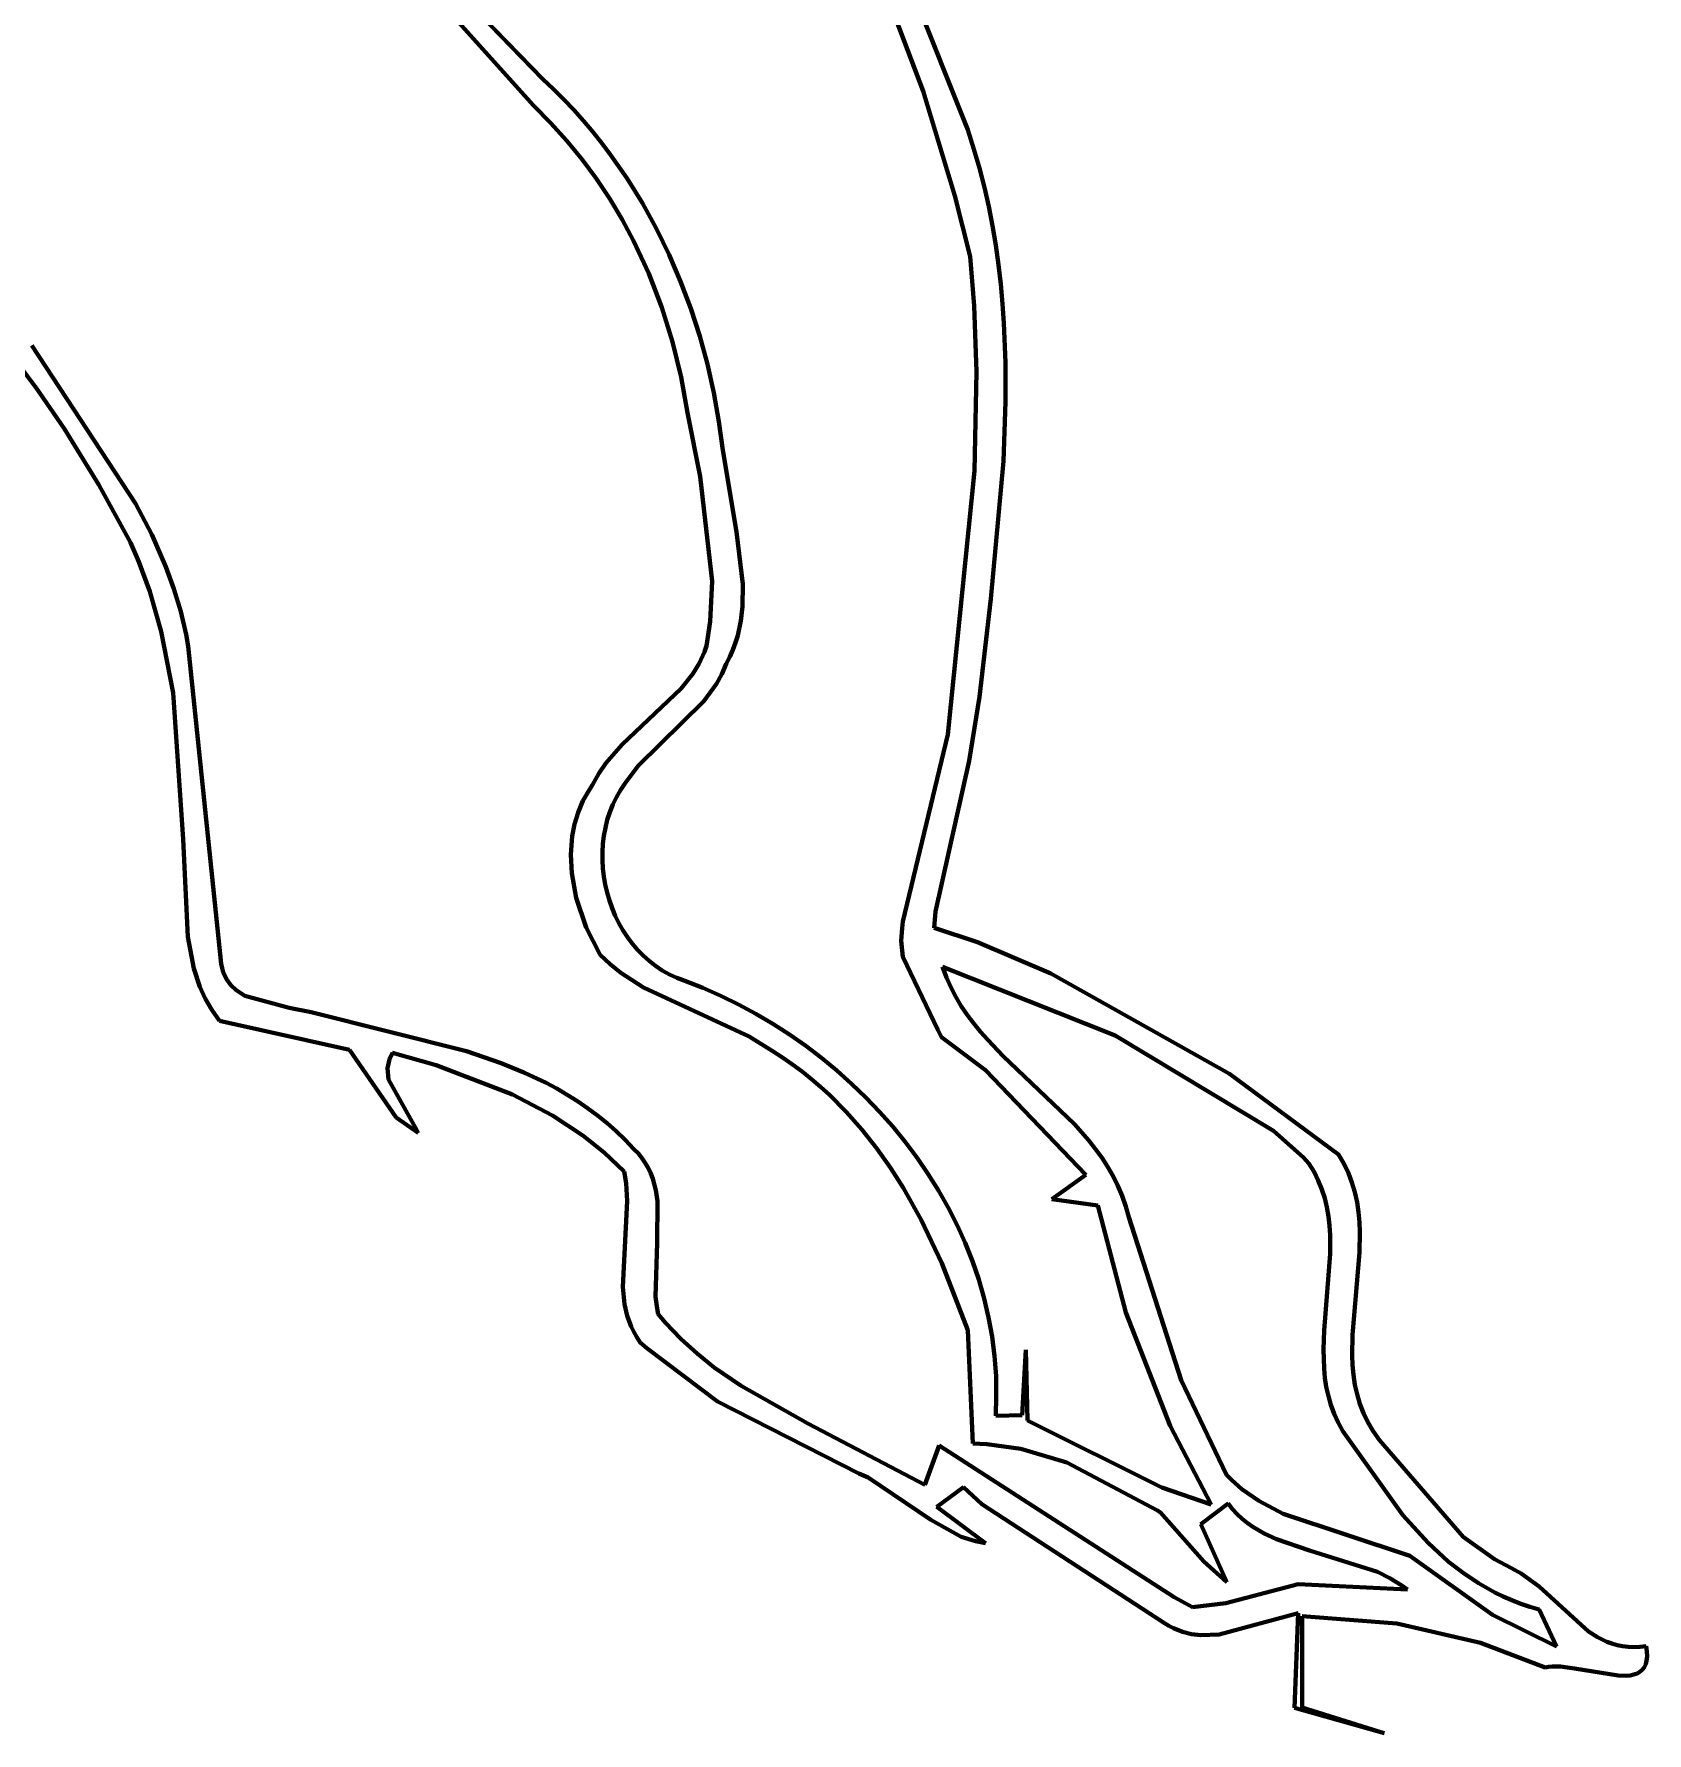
# Model space of a CAD drawing. Header units: millimetres. Extents: x 0 to 11, y 0 to 14.1.
# Drawn here: x 2.614 to 3.886, y 11.365 to 12.704 of the extents above; entities that cross this region are included whole.
import ezdxf

# ---------------------------------------------------------------- set-up
doc = ezdxf.new("R2010")
doc.units = ezdxf.units.MM
doc.layers.add('color#010101ff', color=7, linetype='CONTINUOUS', lineweight=100)
doc.layers.add('color#fefefeff', color=7, linetype='CONTINUOUS', lineweight=100)

msp = doc.modelspace()

# ---------------------------------------------------------------- linework, layer by layer
at = {"layer": 'color#010101ff'}
for p, q in [((3.0076, 12.6479), (2.8408, 12.8341)), ((2.9201, 12.767), (3.0151, 12.6688)), ((3.3053, 12.7412), (3.3501, 12.6287)), ((3.315, 12.6592), (3.2932, 12.7168)), ((3.0151, 12.6688), (3.0234, 12.6609)), ((3.0234, 12.6609), (3.0316, 12.6528)), ((3.34, 12.5767), (3.315, 12.6592)), ((3.0212, 12.6344), (3.0076, 12.6479)), ((3.0316, 12.6528), (3.0395, 12.6445)), ((3.0395, 12.6445), (3.0471, 12.6359)), ((3.034, 12.6202), (3.0212, 12.6344)), ((3.0471, 12.6359), (3.0545, 12.6272)), ((3.0461, 12.6055), (3.034, 12.6202)), ((3.0545, 12.6272), (3.0616, 12.6183)), ((3.0616, 12.6183), (3.0685, 12.6091)), ((3.3501, 12.6287), (3.3549, 12.6137)), ((3.0574, 12.5902), (3.0461, 12.6055)), ((3.0685, 12.6091), (3.0816, 12.5904)), ((3.3549, 12.6137), (3.3593, 12.5986)), ((3.0679, 12.5744), (3.0574, 12.5902)), ((3.0816, 12.5904), (3.0936, 12.571)), ((3.3593, 12.5986), (3.3632, 12.5835)), ((3.3519, 12.5291), (3.34, 12.5767)), ((3.3632, 12.5835), (3.3666, 12.5683)), ((3.0776, 12.5581), (3.0679, 12.5744)), ((3.0936, 12.571), (3.1047, 12.5509)), ((3.3666, 12.5683), (3.3696, 12.5531)), ((3.0866, 12.5414), (3.0776, 12.5581)), ((3.1047, 12.5509), (3.1147, 12.5304)), ((3.3696, 12.5531), (3.3722, 12.5378)), ((3.0986, 12.5155), (3.0866, 12.5414)), ((3.3722, 12.5378), (3.3744, 12.5225)), ((3.1147, 12.5304), (3.1237, 12.5094)), ((3.3551, 12.4901), (3.3519, 12.5291)), ((3.1089, 12.4889), (3.0986, 12.5155)), ((3.3744, 12.5225), (3.3761, 12.5071)), ((3.1237, 12.5094), (3.1318, 12.4879)), ((3.3761, 12.5071), (3.3776, 12.4917)), ((3.1174, 12.4617), (3.1089, 12.4889)), ((3.1318, 12.4879), (3.1388, 12.4661)), ((3.3571, 12.438), (3.3551, 12.4901)), ((3.3776, 12.4917), (3.3786, 12.4763)), ((3.3786, 12.4763), (3.3798, 12.4453)), ((2.6156, 12.4254), (2.5921, 12.4564)), ((2.6121, 12.4587), (2.694, 12.3344)), ((3.1242, 12.4339), (3.1174, 12.4617)), ((3.1388, 12.4661), (3.1449, 12.444)), ((3.1449, 12.444), (3.1499, 12.4216)), ((3.3798, 12.4453), (3.3799, 12.4143)), ((3.1292, 12.4057), (3.1242, 12.4339)), ((3.3555, 12.3599), (3.3571, 12.438)), ((2.6377, 12.3933), (2.6156, 12.4254)), ((3.1499, 12.4216), (3.1539, 12.399)), ((3.1391, 12.3555), (3.1292, 12.4057)), ((3.3799, 12.4143), (3.3782, 12.3677)), ((2.665, 12.349), (2.6377, 12.3933)), ((3.1539, 12.399), (3.157, 12.3764)), ((3.157, 12.3764), (3.1677, 12.3119)), ((3.3782, 12.3677), (3.3684, 12.259)), ((2.69, 12.3035), (2.665, 12.349)), ((3.1486, 12.273), (3.1391, 12.3555)), ((3.3345, 12.1523), (3.3555, 12.3599)), ((2.694, 12.3344), (2.7067, 12.3098)), ((2.7067, 12.3098), (2.7179, 12.2844)), ((3.1677, 12.3119), (3.1728, 12.2707)), ((2.6966, 12.2882), (2.69, 12.3035)), ((2.7052, 12.265), (2.6966, 12.2882)), ((2.7179, 12.2844), (2.7242, 12.267)), ((3.1471, 12.2412), (3.1486, 12.273)), ((3.1728, 12.2707), (3.1725, 12.2532)), ((2.7142, 12.2334), (2.7052, 12.265)), ((2.7242, 12.267), (2.7295, 12.2492)), ((3.3684, 12.259), (3.3594, 12.1819)), ((2.7295, 12.2492), (2.7338, 12.231)), ((3.1712, 12.2417), (3.1687, 12.2302)), ((3.1725, 12.2532), (3.1712, 12.2417)), ((2.7236, 12.1849), (2.7142, 12.2334)), ((2.7338, 12.231), (2.7355, 12.2217)), ((3.1442, 12.2221), (3.1471, 12.2412)), ((3.1687, 12.2302), (3.1669, 12.2246)), ((2.7355, 12.2217), (2.7614, 11.9713)), ((3.1382, 12.2082), (3.1424, 12.2173)), ((3.1424, 12.2173), (3.1442, 12.2221)), ((3.1649, 12.2189), (3.1624, 12.2133)), ((3.1669, 12.2246), (3.1649, 12.2189)), ((3.1332, 12.1999), (3.1382, 12.2082)), ((3.1596, 12.2078), (3.1562, 12.1997)), ((3.1624, 12.2133), (3.1596, 12.2078)), ((3.0775, 12.1443), (3.1242, 12.1884)), ((3.1242, 12.1884), (3.1332, 12.1999)), ((3.1521, 12.1921), (3.1421, 12.1784)), ((3.1562, 12.1997), (3.1521, 12.1921)), ((2.7314, 12.0696), (2.7236, 12.1849)), ((3.1421, 12.1784), (3.0901, 12.1275)), ((3.3594, 12.1819), (3.3512, 12.1313)), ((3.299, 12.0048), (3.3345, 12.1523)), ((3.0646, 12.1295), (3.0775, 12.1443)), ((3.0543, 12.1126), (3.0591, 12.1214)), ((3.0591, 12.1214), (3.0646, 12.1295)), ((3.0901, 12.1275), (3.0799, 12.1137)), ((3.3512, 12.1313), (3.3247, 12.0127)), ((3.0467, 12.0998), (3.0515, 12.1084)), ((3.0515, 12.1084), (3.0543, 12.1126)), ((3.0763, 12.1084), (3.0731, 12.1028)), ((3.0799, 12.1137), (3.0763, 12.1084)), ((3.0429, 12.0908), (3.0467, 12.0998)), ((3.0703, 12.097), (3.0679, 12.091)), ((3.0731, 12.1028), (3.0703, 12.097)), ((3.0383, 12.072), (3.0401, 12.0815)), ((3.0401, 12.0815), (3.0429, 12.0908)), ((3.0659, 12.0849), (3.0644, 12.0787)), ((3.0679, 12.091), (3.0659, 12.0849)), ((2.7351, 11.9926), (2.7314, 12.0696)), ((3.0372, 12.0576), (3.0383, 12.072)), ((3.0632, 12.0724), (3.0624, 12.066)), ((3.0644, 12.0787), (3.0632, 12.0724)), ((3.0379, 12.0429), (3.0372, 12.0576)), ((3.0624, 12.066), (3.062, 12.0595)), ((3.062, 12.0595), (3.062, 12.0531)), ((3.0414, 12.0235), (3.0379, 12.0429)), ((3.062, 12.0531), (3.0624, 12.0466)), ((3.0624, 12.0466), (3.0631, 12.0402)), ((3.0631, 12.0402), (3.0642, 12.0338)), ((3.0642, 12.0338), (3.0657, 12.0275)), ((3.0657, 12.0275), (3.0675, 12.0213)), ((3.0493, 12.0001), (3.0414, 12.0235)), ((3.0675, 12.0213), (3.0697, 12.0152)), ((3.0697, 12.0152), (3.0722, 12.0092)), ((3.0722, 12.0092), (3.075, 12.0035)), ((3.075, 12.0035), (3.0782, 11.9979)), ((3.2983, 11.9994), (3.299, 12.0048)), ((3.3247, 12.0127), (3.3236, 11.9999)), ((2.7399, 11.9676), (2.7351, 11.9926)), ((3.0603, 11.9785), (3.0493, 12.0001)), ((3.0782, 11.9979), (3.0817, 11.9925)), ((3.0817, 11.9925), (3.0855, 11.9874)), ((3.0855, 11.9874), (3.0896, 11.9825)), ((3.2975, 11.9896), (3.2983, 11.9994)), ((3.2988, 11.977), (3.2975, 11.9896)), ((3.3236, 11.9999), (3.3578, 11.9886)), ((3.3578, 11.9886), (3.4155, 11.9638)), ((3.0682, 11.971), (3.0603, 11.9785)), ((3.0896, 11.9825), (3.0941, 11.978)), ((3.0941, 11.978), (3.0988, 11.9737)), ((3.3266, 11.9193), (3.2988, 11.977)), ((2.7447, 11.9532), (2.7399, 11.9676)), ((2.7614, 11.9713), (2.7621, 11.9679)), ((2.7621, 11.9679), (2.7631, 11.9649)), ((2.7631, 11.9649), (2.7657, 11.9594)), ((3.0765, 11.9642), (3.0682, 11.971)), ((3.0944, 11.9527), (3.0765, 11.9642)), ((3.0988, 11.9737), (3.1039, 11.9698)), ((3.1039, 11.9698), (3.1092, 11.9662)), ((3.1092, 11.9662), (3.1149, 11.9631)), ((3.1149, 11.9631), (3.1208, 11.9603)), ((3.3301, 11.9689), (3.3332, 11.9607)), ((3.4663, 11.9148), (3.3301, 11.9689)), ((3.3332, 11.9607), (3.3367, 11.9529)), ((3.4155, 11.9638), (3.5565, 11.8847)), ((2.7489, 11.944), (2.7447, 11.9532)), ((2.7657, 11.9594), (2.769, 11.9547)), ((2.769, 11.9547), (2.773, 11.9508)), ((2.773, 11.9508), (2.78, 11.9462)), ((3.1777, 11.9141), (3.0944, 11.9527)), ((3.1208, 11.9603), (3.127, 11.958)), ((3.127, 11.958), (3.1413, 11.9524)), ((3.1413, 11.9524), (3.1554, 11.9461)), ((3.3367, 11.9529), (3.3406, 11.9454)), ((2.754, 11.9351), (2.7489, 11.944)), ((2.7601, 11.9265), (2.754, 11.9351)), ((2.78, 11.9462), (2.815, 11.9367)), ((2.815, 11.9367), (2.8323, 11.9333)), ((3.1554, 11.9461), (3.1693, 11.9393)), ((3.1693, 11.9393), (3.183, 11.932)), ((3.3406, 11.9454), (3.345, 11.9381)), ((3.345, 11.9381), (3.3497, 11.9311)), ((2.8625, 11.9035), (2.7601, 11.9265)), ((2.8323, 11.9333), (2.9548, 11.9026)), ((3.183, 11.932), (3.1964, 11.9241)), ((3.1964, 11.9241), (3.2095, 11.9156)), ((3.3497, 11.9311), (3.3548, 11.9244)), ((3.3548, 11.9244), (3.3602, 11.9178)), ((3.1959, 11.9027), (3.1777, 11.9141)), ((3.2095, 11.9156), (3.2223, 11.9067)), ((3.3294, 11.9137), (3.3266, 11.9193)), ((3.3642, 11.8875), (3.3294, 11.9137)), ((3.3602, 11.9178), (3.3658, 11.9114)), ((3.3658, 11.9114), (3.3778, 11.899)), ((3.5912, 11.8397), (3.4663, 11.9148)), ((2.8995, 11.8503), (2.8625, 11.9035)), ((2.8942, 11.8963), (2.8927, 11.8892)), ((2.8964, 11.9013), (2.8942, 11.8963)), ((2.9309, 11.8914), (2.8964, 11.9013)), ((2.9548, 11.9026), (2.9823, 11.8931)), ((3.204, 11.8975), (3.1959, 11.9027)), ((3.2119, 11.8921), (3.204, 11.8975)), ((3.2223, 11.9067), (3.2348, 11.8972)), ((3.2348, 11.8972), (3.2468, 11.8873)), ((3.3778, 11.899), (3.4342, 11.8449)), ((2.8927, 11.8892), (2.8934, 11.8801)), ((2.8934, 11.8801), (2.9156, 11.8404)), ((2.9912, 11.8684), (2.9309, 11.8914)), ((2.9823, 11.8931), (3.0002, 11.8857)), ((3.0002, 11.8857), (3.0176, 11.8775)), ((3.2195, 11.8865), (3.2119, 11.8921)), ((3.2269, 11.8806), (3.2195, 11.8865)), ((3.234, 11.8744), (3.2269, 11.8806)), ((3.2468, 11.8873), (3.2585, 11.8768)), ((3.4432, 11.8051), (3.3642, 11.8875)), ((3.5565, 11.8847), (3.6423, 11.8212)), ((3.0228, 11.8518), (2.9912, 11.8684)), ((3.0176, 11.8775), (3.026, 11.873)), ((3.026, 11.873), (3.0343, 11.8682)), ((3.0343, 11.8682), (3.0425, 11.8631)), ((3.241, 11.8681), (3.234, 11.8744)), ((3.2542, 11.8548), (3.241, 11.8681)), ((3.2585, 11.8768), (3.2698, 11.866)), ((3.0425, 11.8631), (3.0504, 11.8577)), ((3.0504, 11.8577), (3.0581, 11.8519)), ((3.2667, 11.8407), (3.2542, 11.8548)), ((3.2698, 11.866), (3.2806, 11.8547)), ((3.2806, 11.8547), (3.2909, 11.8431)), ((2.9167, 11.8383), (2.8995, 11.8503)), ((2.9156, 11.8404), (2.9167, 11.8383)), ((3.0466, 11.8361), (3.0228, 11.8518)), ((3.0581, 11.8519), (3.0657, 11.8459)), ((3.0657, 11.8459), (3.073, 11.8394)), ((3.2783, 11.8259), (3.2667, 11.8407)), ((3.2909, 11.8431), (3.3008, 11.831)), ((3.4342, 11.8449), (3.4455, 11.8321)), ((3.0635, 11.8227), (3.0466, 11.8361)), ((3.073, 11.8394), (3.0801, 11.8326)), ((3.0801, 11.8326), (3.0869, 11.8254)), ((3.3008, 11.831), (3.3101, 11.8185)), ((3.4455, 11.8321), (3.4508, 11.8254)), ((3.6147, 11.8186), (3.5912, 11.8397)), ((3.0793, 11.8078), (3.0635, 11.8227)), ((3.0869, 11.8254), (3.0904, 11.8218)), ((3.0904, 11.8218), (3.0934, 11.818)), ((3.0934, 11.818), (3.0961, 11.8141)), ((3.0961, 11.8141), (3.0983, 11.8101)), ((3.2892, 11.8105), (3.2783, 11.8259)), ((3.3101, 11.8185), (3.3189, 11.8057)), ((3.4508, 11.8254), (3.4558, 11.8186)), ((3.4558, 11.8186), (3.4604, 11.8115)), ((3.6191, 11.814), (3.6147, 11.8186)), ((3.6232, 11.8073), (3.6191, 11.814)), ((3.6423, 11.8212), (3.6466, 11.8139)), ((3.6466, 11.8139), (3.6502, 11.8064)), ((3.0808, 11.7985), (3.0793, 11.8078)), ((3.0983, 11.8101), (3.1002, 11.806)), ((3.1002, 11.806), (3.1018, 11.8018)), ((3.1018, 11.8018), (3.1042, 11.7931)), ((3.2994, 11.7945), (3.2892, 11.8105)), ((3.3189, 11.8057), (3.3271, 11.7926)), ((3.4163, 11.7859), (3.4432, 11.8051)), ((3.4604, 11.8115), (3.4647, 11.8041)), ((3.4647, 11.8041), (3.4685, 11.7965)), ((3.6265, 11.8005), (3.6232, 11.8073)), ((3.6293, 11.7936), (3.6265, 11.8005)), ((3.6502, 11.8064), (3.653, 11.7989)), ((3.0815, 11.7843), (3.0808, 11.7985)), ((3.1042, 11.7931), (3.1055, 11.7842)), ((3.3133, 11.7697), (3.2994, 11.7945)), ((3.3271, 11.7926), (3.3347, 11.7792)), ((3.4685, 11.7965), (3.4718, 11.7885)), ((3.4718, 11.7885), (3.4747, 11.7802)), ((3.6315, 11.7866), (3.6293, 11.7936)), ((3.6332, 11.7795), (3.6315, 11.7866)), ((3.653, 11.7989), (3.6553, 11.7913)), ((3.6553, 11.7913), (3.657, 11.7835)), ((3.078, 11.7168), (3.0815, 11.7843)), ((3.1055, 11.7842), (3.1051, 11.7514)), ((3.3347, 11.7792), (3.3417, 11.7654)), ((3.4527, 11.7809), (3.4163, 11.7859)), ((3.4747, 11.6966), (3.4527, 11.7809)), ((3.4747, 11.7802), (3.477, 11.7716)), ((3.6345, 11.7723), (3.6332, 11.7795)), ((3.657, 11.7835), (3.6582, 11.7757)), ((3.6582, 11.7757), (3.6589, 11.7678)), ((3.3297, 11.7355), (3.3133, 11.7697)), ((3.3417, 11.7654), (3.3481, 11.7514)), ((3.477, 11.7716), (3.5184, 11.6431)), ((3.6353, 11.765), (3.6345, 11.7723)), ((3.6358, 11.7576), (3.6353, 11.765)), ((3.6589, 11.7678), (3.6593, 11.7598)), ((3.6593, 11.7598), (3.659, 11.7438)), ((3.1051, 11.7514), (3.1038, 11.7088)), ((3.3481, 11.7514), (3.3538, 11.7371)), ((3.6359, 11.7428), (3.6358, 11.7576)), ((3.3501, 11.6827), (3.3297, 11.7355)), ((3.3538, 11.7371), (3.3588, 11.7225)), ((3.6311, 11.6823), (3.6359, 11.7428)), ((3.659, 11.7438), (3.6535, 11.6789)), ((3.3588, 11.7225), (3.363, 11.7077)), ((3.0795, 11.703), (3.078, 11.7168)), ((3.1038, 11.7088), (3.1051, 11.6998)), ((3.363, 11.7077), (3.3665, 11.6927)), ((3.0816, 11.694), (3.0795, 11.703)), ((3.0848, 11.6854), (3.0816, 11.694)), ((3.1051, 11.6998), (3.1061, 11.6953)), ((3.1061, 11.6953), (3.1118, 11.6885)), ((3.3665, 11.6927), (3.3693, 11.6775)), ((3.5097, 11.6071), (3.4747, 11.6966)), ((3.0868, 11.6812), (3.0848, 11.6854)), ((3.0892, 11.677), (3.0868, 11.6812)), ((3.1118, 11.6885), (3.1178, 11.682)), ((3.1178, 11.682), (3.1239, 11.6758)), ((3.3541, 11.5932), (3.3501, 11.6827)), ((3.6305, 11.6673), (3.6311, 11.6823)), ((3.0919, 11.673), (3.0892, 11.677)), ((3.0971, 11.6683), (3.0919, 11.673)), ((3.1527, 11.6264), (3.0971, 11.6683)), ((3.1239, 11.6758), (3.1367, 11.6641)), ((3.3693, 11.6775), (3.3712, 11.6621)), ((3.3931, 11.6156), (3.3959, 11.667)), ((3.3959, 11.667), (3.3972, 11.6113)), ((3.631, 11.6524), (3.6305, 11.6673)), ((3.6535, 11.6789), (3.6532, 11.663)), ((3.1367, 11.6641), (3.1502, 11.6533)), ((3.1502, 11.6533), (3.1714, 11.6386)), ((3.3712, 11.6621), (3.3724, 11.6466)), ((3.6317, 11.6451), (3.631, 11.6524)), ((3.6532, 11.663), (3.6535, 11.6551)), ((3.6535, 11.6551), (3.6542, 11.6473)), ((3.3724, 11.6466), (3.3726, 11.6309)), ((3.5184, 11.6431), (3.554, 11.5686)), ((3.6328, 11.6379), (3.6317, 11.6451)), ((3.6542, 11.6473), (3.6554, 11.6396)), ((3.6554, 11.6396), (3.657, 11.6321)), ((3.2643, 11.5696), (3.1527, 11.6264)), ((3.1714, 11.6386), (3.2241, 11.609)), ((3.3726, 11.6309), (3.3721, 11.6151)), ((3.6344, 11.6307), (3.6328, 11.6379)), ((3.6364, 11.6237), (3.6344, 11.6307)), ((3.657, 11.6321), (3.6593, 11.6246)), ((3.3721, 11.6151), (3.3931, 11.6156)), ((3.639, 11.6167), (3.6364, 11.6237)), ((3.6421, 11.6098), (3.639, 11.6167)), ((3.6593, 11.6246), (3.6621, 11.6172)), ((3.6621, 11.6172), (3.6656, 11.61)), ((3.2241, 11.609), (3.3162, 11.5606)), ((3.3972, 11.6113), (3.5032, 11.5585)), ((3.542, 11.5452), (3.5097, 11.6071)), ((3.6459, 11.6031), (3.6421, 11.6098)), ((3.693, 11.5367), (3.6459, 11.6031)), ((3.6656, 11.61), (3.6698, 11.6029)), ((3.6698, 11.6029), (3.6748, 11.596)), ((3.3162, 11.5606), (3.3276, 11.5918)), ((3.3276, 11.5918), (3.5129, 11.4721)), ((3.3651, 11.5928), (3.3541, 11.5932)), ((3.3919, 11.5891), (3.3651, 11.5928)), ((3.4281, 11.5784), (3.3919, 11.5891)), ((3.6748, 11.596), (3.7408, 11.5198)), ((3.4998, 11.5404), (3.4281, 11.5784)), ((3.2716, 11.5665), (3.2643, 11.5696)), ((3.3211, 11.5331), (3.2716, 11.5665)), ((3.3467, 11.5589), (3.3256, 11.5433)), ((3.3612, 11.5455), (3.3467, 11.5589)), ((3.554, 11.5686), (3.558, 11.5646)), ((3.558, 11.5646), (3.5663, 11.5574)), ((3.5053, 11.4517), (3.3612, 11.5455)), ((3.5032, 11.5585), (3.542, 11.5452)), ((3.5554, 11.5459), (3.5339, 11.5296)), ((3.5589, 11.5416), (3.5554, 11.5459)), ((3.5663, 11.5574), (3.5797, 11.548)), ((3.5797, 11.548), (3.5989, 11.5377)), ((3.345, 11.5198), (3.3211, 11.5331)), ((3.3256, 11.5433), (3.3642, 11.5147)), ((3.5021, 11.539), (3.4998, 11.5404)), ((3.5361, 11.5002), (3.5021, 11.539)), ((3.5625, 11.5376), (3.5589, 11.5416)), ((3.5664, 11.534), (3.5625, 11.5376)), ((3.5705, 11.5307), (3.5664, 11.534)), ((3.5989, 11.5377), (3.6986, 11.5047)), ((3.713, 11.5149), (3.693, 11.5367)), ((3.3562, 11.5162), (3.345, 11.5198)), ((3.5339, 11.5296), (3.5543, 11.4839)), ((3.5748, 11.5277), (3.5705, 11.5307)), ((3.5839, 11.5223), (3.5748, 11.5277)), ((3.5936, 11.5178), (3.5839, 11.5223)), ((3.7408, 11.5198), (3.7653, 11.5021)), ((3.3642, 11.5147), (3.3562, 11.5162)), ((3.6196, 11.509), (3.5936, 11.5178)), ((3.6731, 11.492), (3.6196, 11.509)), ((3.7292, 11.5001), (3.713, 11.5149)), ((3.5543, 11.4839), (3.5361, 11.5002)), ((3.683, 11.4871), (3.6731, 11.492)), ((3.6986, 11.5047), (3.7638, 11.4583)), ((3.7407, 11.4912), (3.7292, 11.5001)), ((3.7653, 11.5021), (3.7788, 11.4949)), ((3.7788, 11.4949), (3.7865, 11.4908)), ((3.5535, 11.4673), (3.6107, 11.4823)), ((3.6107, 11.4823), (3.6969, 11.4781)), ((3.6924, 11.4814), (3.683, 11.4871)), ((3.6969, 11.4781), (3.6924, 11.4814)), ((3.7529, 11.4831), (3.7407, 11.4912)), ((3.7656, 11.4759), (3.7529, 11.4831)), ((3.7865, 11.4908), (3.8005, 11.4805)), ((3.8005, 11.4805), (3.8395, 11.4452)), ((3.5129, 11.4721), (3.5274, 11.4643)), ((3.5274, 11.4643), (3.5535, 11.4673)), ((3.7723, 11.4726), (3.7656, 11.4759)), ((3.7791, 11.4697), (3.7723, 11.4726)), ((3.7861, 11.467), (3.7791, 11.4697)), ((3.7932, 11.4646), (3.7861, 11.467)), ((3.5087, 11.4495), (3.5053, 11.4517)), ((3.6106, 11.4596), (3.5484, 11.4427)), ((3.6077, 11.3848), (3.6106, 11.4596)), ((3.6884, 11.4514), (3.6138, 11.4572)), ((3.6138, 11.4572), (3.6138, 11.3851)), ((3.7638, 11.4583), (3.8143, 11.4332)), ((3.8006, 11.4625), (3.7932, 11.4646)), ((3.8143, 11.4332), (3.8006, 11.4625)), ((3.5122, 11.4476), (3.5087, 11.4495)), ((3.5193, 11.4448), (3.5122, 11.4476)), ((3.5265, 11.443), (3.5193, 11.4448)), ((3.5338, 11.4421), (3.5265, 11.443)), ((3.5484, 11.4427), (3.5338, 11.4421)), ((3.7544, 11.4362), (3.6884, 11.4514)), ((3.8395, 11.4452), (3.8466, 11.4406)), ((3.8466, 11.4406), (3.8541, 11.4369)), ((3.8054, 11.4167), (3.7544, 11.4362)), ((3.8541, 11.4369), (3.858, 11.4355)), ((3.858, 11.4355), (3.8621, 11.4343)), ((3.8621, 11.4343), (3.8663, 11.4335)), ((3.8663, 11.4335), (3.8707, 11.4329)), ((3.8707, 11.4329), (3.8753, 11.4328)), ((3.8753, 11.4328), (3.88, 11.433)), ((3.88, 11.433), (3.885, 11.4336)), ((3.885, 11.4336), (3.8856, 11.4292)), ((3.8857, 11.4254), (3.8853, 11.422)), ((3.8856, 11.4292), (3.8857, 11.4254)), ((3.8081, 11.4173), (3.8054, 11.4167)), ((3.811, 11.4176), (3.8081, 11.4173)), ((3.8175, 11.4175), (3.811, 11.4176)), ((3.8285, 11.416), (3.8175, 11.4175)), ((3.8629, 11.4103), (3.8285, 11.416)), ((3.8778, 11.412), (3.8753, 11.4111)), ((3.88, 11.4132), (3.8778, 11.412)), ((3.8818, 11.4148), (3.88, 11.4132)), ((3.8834, 11.4168), (3.8818, 11.4148)), ((3.8846, 11.4192), (3.8834, 11.4168)), ((3.8853, 11.422), (3.8846, 11.4192)), ((3.8695, 11.4102), (3.8629, 11.4103)), ((3.8725, 11.4105), (3.8695, 11.4102)), ((3.8753, 11.4111), (3.8725, 11.4105)), ((3.6785, 11.365), (3.6077, 11.3848)), ((3.6138, 11.3851), (3.6785, 11.365))]:
    msp.add_line(p, q, dxfattribs=at)
at = {"layer": 'color#fefefeff'}
for p, q in [((2.8408, 12.8341), (3.0076, 12.6479)), ((3.0151, 12.6688), (2.9201, 12.767)), ((3.3501, 12.6287), (3.3053, 12.7412)), ((3.2932, 12.7168), (3.315, 12.6592)), ((3.0234, 12.6609), (3.0151, 12.6688)), ((3.0316, 12.6528), (3.0234, 12.6609)), ((3.315, 12.6592), (3.34, 12.5767)), ((3.0076, 12.6479), (3.0212, 12.6344)), ((3.0395, 12.6445), (3.0316, 12.6528)), ((3.0471, 12.6359), (3.0395, 12.6445)), ((3.0212, 12.6344), (3.034, 12.6202)), ((3.0545, 12.6272), (3.0471, 12.6359)), ((3.034, 12.6202), (3.0461, 12.6055)), ((3.0616, 12.6183), (3.0545, 12.6272)), ((3.0685, 12.6091), (3.0616, 12.6183)), ((3.3549, 12.6137), (3.3501, 12.6287)), ((3.0461, 12.6055), (3.0574, 12.5902)), ((3.0816, 12.5904), (3.0685, 12.6091)), ((3.3593, 12.5986), (3.3549, 12.6137)), ((3.0574, 12.5902), (3.0679, 12.5744)), ((3.0936, 12.571), (3.0816, 12.5904)), ((3.3632, 12.5835), (3.3593, 12.5986)), ((3.34, 12.5767), (3.3519, 12.5291)), ((3.3666, 12.5683), (3.3632, 12.5835)), ((3.0679, 12.5744), (3.0776, 12.5581)), ((3.1047, 12.5509), (3.0936, 12.571)), ((3.3696, 12.5531), (3.3666, 12.5683)), ((3.0776, 12.5581), (3.0866, 12.5414)), ((3.1147, 12.5304), (3.1047, 12.5509)), ((3.3722, 12.5378), (3.3696, 12.5531)), ((3.0866, 12.5414), (3.0986, 12.5155)), ((3.3744, 12.5225), (3.3722, 12.5378)), ((3.1237, 12.5094), (3.1147, 12.5304)), ((3.3519, 12.5291), (3.3551, 12.4901)), ((3.0986, 12.5155), (3.1089, 12.4889)), ((3.3761, 12.5071), (3.3744, 12.5225)), ((3.1318, 12.4879), (3.1237, 12.5094)), ((3.3776, 12.4917), (3.3761, 12.5071)), ((3.1089, 12.4889), (3.1174, 12.4617)), ((3.1388, 12.4661), (3.1318, 12.4879)), ((3.3551, 12.4901), (3.3571, 12.438)), ((3.3786, 12.4763), (3.3776, 12.4917)), ((3.3798, 12.4453), (3.3786, 12.4763)), ((2.5921, 12.4564), (2.6156, 12.4254)), ((2.694, 12.3344), (2.6121, 12.4587)), ((3.1174, 12.4617), (3.1242, 12.4339)), ((3.1449, 12.444), (3.1388, 12.4661)), ((3.1499, 12.4216), (3.1449, 12.444)), ((3.3799, 12.4143), (3.3798, 12.4453)), ((3.1242, 12.4339), (3.1292, 12.4057)), ((3.3571, 12.438), (3.3555, 12.3599)), ((2.6156, 12.4254), (2.6377, 12.3933)), ((3.1539, 12.399), (3.1499, 12.4216)), ((3.1292, 12.4057), (3.1391, 12.3555)), ((3.3782, 12.3677), (3.3799, 12.4143)), ((2.6377, 12.3933), (2.665, 12.349)), ((3.157, 12.3764), (3.1539, 12.399)), ((3.1677, 12.3119), (3.157, 12.3764)), ((3.3684, 12.259), (3.3782, 12.3677)), ((2.665, 12.349), (2.69, 12.3035)), ((3.1391, 12.3555), (3.1486, 12.273)), ((3.3555, 12.3599), (3.3345, 12.1523)), ((2.7067, 12.3098), (2.694, 12.3344)), ((2.7179, 12.2844), (2.7067, 12.3098)), ((3.1728, 12.2707), (3.1677, 12.3119)), ((2.69, 12.3035), (2.6966, 12.2882)), ((2.6966, 12.2882), (2.7052, 12.265)), ((2.7242, 12.267), (2.7179, 12.2844)), ((3.1486, 12.273), (3.1471, 12.2412)), ((3.1725, 12.2532), (3.1728, 12.2707)), ((2.7052, 12.265), (2.7142, 12.2334)), ((2.7295, 12.2492), (2.7242, 12.267)), ((3.3594, 12.1819), (3.3684, 12.259)), ((2.7338, 12.231), (2.7295, 12.2492)), ((3.1687, 12.2302), (3.1712, 12.2417)), ((3.1712, 12.2417), (3.1725, 12.2532)), ((2.7142, 12.2334), (2.7236, 12.1849)), ((2.7355, 12.2217), (2.7338, 12.231)), ((3.1471, 12.2412), (3.1442, 12.2221)), ((3.1669, 12.2246), (3.1687, 12.2302)), ((2.7614, 11.9713), (2.7355, 12.2217)), ((3.1424, 12.2173), (3.1382, 12.2082)), ((3.1442, 12.2221), (3.1424, 12.2173)), ((3.1624, 12.2133), (3.1649, 12.2189)), ((3.1649, 12.2189), (3.1669, 12.2246)), ((3.1382, 12.2082), (3.1332, 12.1999)), ((3.1562, 12.1997), (3.1596, 12.2078)), ((3.1596, 12.2078), (3.1624, 12.2133)), ((3.1242, 12.1884), (3.0775, 12.1443)), ((3.1332, 12.1999), (3.1242, 12.1884)), ((3.1421, 12.1784), (3.1521, 12.1921)), ((3.1521, 12.1921), (3.1562, 12.1997)), ((2.7236, 12.1849), (2.7314, 12.0696)), ((3.0901, 12.1275), (3.1421, 12.1784)), ((3.3512, 12.1313), (3.3594, 12.1819)), ((3.3345, 12.1523), (3.299, 12.0048)), ((3.0775, 12.1443), (3.0646, 12.1295)), ((3.0591, 12.1214), (3.0543, 12.1126)), ((3.0646, 12.1295), (3.0591, 12.1214)), ((3.0799, 12.1137), (3.0901, 12.1275)), ((3.3247, 12.0127), (3.3512, 12.1313)), ((3.0515, 12.1084), (3.0467, 12.0998)), ((3.0543, 12.1126), (3.0515, 12.1084)), ((3.0731, 12.1028), (3.0763, 12.1084)), ((3.0763, 12.1084), (3.0799, 12.1137)), ((3.0467, 12.0998), (3.0429, 12.0908)), ((3.0679, 12.091), (3.0703, 12.097)), ((3.0703, 12.097), (3.0731, 12.1028)), ((3.0401, 12.0815), (3.0383, 12.072)), ((3.0429, 12.0908), (3.0401, 12.0815)), ((3.0644, 12.0787), (3.0659, 12.0849)), ((3.0659, 12.0849), (3.0679, 12.091)), ((2.7314, 12.0696), (2.7351, 11.9926)), ((3.0383, 12.072), (3.0372, 12.0576)), ((3.0624, 12.066), (3.0632, 12.0724)), ((3.0632, 12.0724), (3.0644, 12.0787)), ((3.0372, 12.0576), (3.0379, 12.0429)), ((3.062, 12.0595), (3.0624, 12.066)), ((3.062, 12.0531), (3.062, 12.0595)), ((3.0379, 12.0429), (3.0414, 12.0235)), ((3.0624, 12.0466), (3.062, 12.0531)), ((3.0631, 12.0402), (3.0624, 12.0466)), ((3.0642, 12.0338), (3.0631, 12.0402)), ((3.0657, 12.0275), (3.0642, 12.0338)), ((3.0675, 12.0213), (3.0657, 12.0275)), ((3.0414, 12.0235), (3.0493, 12.0001)), ((3.0697, 12.0152), (3.0675, 12.0213)), ((3.0722, 12.0092), (3.0697, 12.0152)), ((3.075, 12.0035), (3.0722, 12.0092)), ((3.0782, 11.9979), (3.075, 12.0035)), ((3.299, 12.0048), (3.2983, 11.9994)), ((3.3236, 11.9999), (3.3247, 12.0127)), ((2.7351, 11.9926), (2.7399, 11.9676)), ((3.0493, 12.0001), (3.0603, 11.9785)), ((3.0817, 11.9925), (3.0782, 11.9979)), ((3.0855, 11.9874), (3.0817, 11.9925)), ((3.0896, 11.9825), (3.0855, 11.9874)), ((3.2983, 11.9994), (3.2975, 11.9896)), ((3.2975, 11.9896), (3.2988, 11.977)), ((3.3578, 11.9886), (3.3236, 11.9999)), ((3.4155, 11.9638), (3.3578, 11.9886)), ((3.0603, 11.9785), (3.0682, 11.971)), ((3.0941, 11.978), (3.0896, 11.9825)), ((3.0988, 11.9737), (3.0941, 11.978)), ((3.2988, 11.977), (3.3266, 11.9193)), ((2.7399, 11.9676), (2.7447, 11.9532)), ((2.7621, 11.9679), (2.7614, 11.9713)), ((2.7631, 11.9649), (2.7621, 11.9679)), ((2.7657, 11.9594), (2.7631, 11.9649)), ((3.0682, 11.971), (3.0765, 11.9642)), ((3.0765, 11.9642), (3.0944, 11.9527)), ((3.1039, 11.9698), (3.0988, 11.9737)), ((3.1092, 11.9662), (3.1039, 11.9698)), ((3.1149, 11.9631), (3.1092, 11.9662)), ((3.1208, 11.9603), (3.1149, 11.9631)), ((3.3301, 11.9689), (3.4663, 11.9148)), ((3.3332, 11.9607), (3.3301, 11.9689)), ((3.3367, 11.9529), (3.3332, 11.9607)), ((3.5565, 11.8847), (3.4155, 11.9638)), ((2.7447, 11.9532), (2.7489, 11.944)), ((2.769, 11.9547), (2.7657, 11.9594)), ((2.773, 11.9508), (2.769, 11.9547)), ((2.78, 11.9462), (2.773, 11.9508)), ((3.0944, 11.9527), (3.1777, 11.9141)), ((3.127, 11.958), (3.1208, 11.9603)), ((3.1413, 11.9524), (3.127, 11.958)), ((3.1554, 11.9461), (3.1413, 11.9524)), ((3.3406, 11.9454), (3.3367, 11.9529)), ((2.7489, 11.944), (2.754, 11.9351)), ((2.754, 11.9351), (2.7601, 11.9265)), ((2.815, 11.9367), (2.78, 11.9462)), ((2.8323, 11.9333), (2.815, 11.9367)), ((3.1693, 11.9393), (3.1554, 11.9461)), ((3.183, 11.932), (3.1693, 11.9393)), ((3.345, 11.9381), (3.3406, 11.9454)), ((3.3497, 11.9311), (3.345, 11.9381)), ((2.7601, 11.9265), (2.8625, 11.9035)), ((2.9548, 11.9026), (2.8323, 11.9333)), ((3.1964, 11.9241), (3.183, 11.932)), ((3.2095, 11.9156), (3.1964, 11.9241)), ((3.3548, 11.9244), (3.3497, 11.9311)), ((3.3602, 11.9178), (3.3548, 11.9244)), ((3.1777, 11.9141), (3.1959, 11.9027)), ((3.2223, 11.9067), (3.2095, 11.9156)), ((3.3266, 11.9193), (3.3294, 11.9137)), ((3.3294, 11.9137), (3.3642, 11.8875)), ((3.3658, 11.9114), (3.3602, 11.9178)), ((3.3778, 11.899), (3.3658, 11.9114)), ((3.4663, 11.9148), (3.5912, 11.8397)), ((2.8625, 11.9035), (2.8995, 11.8503)), ((2.8927, 11.8892), (2.8942, 11.8963)), ((2.8942, 11.8963), (2.8964, 11.9013)), ((2.8964, 11.9013), (2.9309, 11.8914)), ((2.9823, 11.8931), (2.9548, 11.9026)), ((3.1959, 11.9027), (3.204, 11.8975)), ((3.204, 11.8975), (3.2119, 11.8921)), ((3.2348, 11.8972), (3.2223, 11.9067)), ((3.2468, 11.8873), (3.2348, 11.8972)), ((3.4342, 11.8449), (3.3778, 11.899)), ((2.8934, 11.8801), (2.8927, 11.8892)), ((2.9156, 11.8404), (2.8934, 11.8801)), ((2.9309, 11.8914), (2.9912, 11.8684)), ((3.0002, 11.8857), (2.9823, 11.8931)), ((3.0176, 11.8775), (3.0002, 11.8857)), ((3.2119, 11.8921), (3.2195, 11.8865)), ((3.2195, 11.8865), (3.2269, 11.8806)), ((3.2269, 11.8806), (3.234, 11.8744)), ((3.2585, 11.8768), (3.2468, 11.8873)), ((3.3642, 11.8875), (3.4432, 11.8051)), ((3.6423, 11.8212), (3.5565, 11.8847)), ((2.9912, 11.8684), (3.0228, 11.8518)), ((3.026, 11.873), (3.0176, 11.8775)), ((3.0343, 11.8682), (3.026, 11.873)), ((3.0425, 11.8631), (3.0343, 11.8682)), ((3.234, 11.8744), (3.241, 11.8681)), ((3.241, 11.8681), (3.2542, 11.8548)), ((3.2698, 11.866), (3.2585, 11.8768)), ((3.0504, 11.8577), (3.0425, 11.8631)), ((3.0581, 11.8519), (3.0504, 11.8577)), ((3.2542, 11.8548), (3.2667, 11.8407)), ((3.2806, 11.8547), (3.2698, 11.866)), ((3.2909, 11.8431), (3.2806, 11.8547)), ((2.8995, 11.8503), (2.9167, 11.8383)), ((2.9167, 11.8383), (2.9156, 11.8404)), ((3.0228, 11.8518), (3.0466, 11.8361)), ((3.0657, 11.8459), (3.0581, 11.8519)), ((3.073, 11.8394), (3.0657, 11.8459)), ((3.2667, 11.8407), (3.2783, 11.8259)), ((3.3008, 11.831), (3.2909, 11.8431)), ((3.4455, 11.8321), (3.4342, 11.8449)), ((3.0466, 11.8361), (3.0635, 11.8227)), ((3.0801, 11.8326), (3.073, 11.8394)), ((3.0869, 11.8254), (3.0801, 11.8326)), ((3.3101, 11.8185), (3.3008, 11.831)), ((3.4508, 11.8254), (3.4455, 11.8321)), ((3.5912, 11.8397), (3.6147, 11.8186)), ((3.0635, 11.8227), (3.0793, 11.8078)), ((3.0904, 11.8218), (3.0869, 11.8254)), ((3.0934, 11.818), (3.0904, 11.8218)), ((3.0961, 11.8141), (3.0934, 11.818)), ((3.0983, 11.8101), (3.0961, 11.8141)), ((3.2783, 11.8259), (3.2892, 11.8105)), ((3.3189, 11.8057), (3.3101, 11.8185)), ((3.4558, 11.8186), (3.4508, 11.8254)), ((3.4604, 11.8115), (3.4558, 11.8186)), ((3.6147, 11.8186), (3.6191, 11.814)), ((3.6191, 11.814), (3.6232, 11.8073)), ((3.6466, 11.8139), (3.6423, 11.8212)), ((3.6502, 11.8064), (3.6466, 11.8139)), ((3.0793, 11.8078), (3.0808, 11.7985)), ((3.1002, 11.806), (3.0983, 11.8101)), ((3.1018, 11.8018), (3.1002, 11.806)), ((3.1042, 11.7931), (3.1018, 11.8018)), ((3.2892, 11.8105), (3.2994, 11.7945)), ((3.3271, 11.7926), (3.3189, 11.8057)), ((3.4432, 11.8051), (3.4163, 11.7859)), ((3.4647, 11.8041), (3.4604, 11.8115)), ((3.4685, 11.7965), (3.4647, 11.8041)), ((3.6232, 11.8073), (3.6265, 11.8005)), ((3.6265, 11.8005), (3.6293, 11.7936)), ((3.653, 11.7989), (3.6502, 11.8064)), ((3.0808, 11.7985), (3.0815, 11.7843)), ((3.1055, 11.7842), (3.1042, 11.7931)), ((3.2994, 11.7945), (3.3133, 11.7697)), ((3.3347, 11.7792), (3.3271, 11.7926)), ((3.4718, 11.7885), (3.4685, 11.7965)), ((3.4747, 11.7802), (3.4718, 11.7885)), ((3.6293, 11.7936), (3.6315, 11.7866)), ((3.6315, 11.7866), (3.6332, 11.7795)), ((3.6553, 11.7913), (3.653, 11.7989)), ((3.657, 11.7835), (3.6553, 11.7913)), ((3.0815, 11.7843), (3.078, 11.7168)), ((3.1051, 11.7514), (3.1055, 11.7842)), ((3.3417, 11.7654), (3.3347, 11.7792)), ((3.4163, 11.7859), (3.4527, 11.7809)), ((3.4527, 11.7809), (3.4747, 11.6966)), ((3.477, 11.7716), (3.4747, 11.7802)), ((3.6332, 11.7795), (3.6345, 11.7723)), ((3.6582, 11.7757), (3.657, 11.7835)), ((3.6589, 11.7678), (3.6582, 11.7757)), ((3.3133, 11.7697), (3.3297, 11.7355)), ((3.3481, 11.7514), (3.3417, 11.7654)), ((3.5184, 11.6431), (3.477, 11.7716)), ((3.6345, 11.7723), (3.6353, 11.765)), ((3.6353, 11.765), (3.6358, 11.7576)), ((3.6593, 11.7598), (3.6589, 11.7678)), ((3.659, 11.7438), (3.6593, 11.7598)), ((3.1038, 11.7088), (3.1051, 11.7514)), ((3.3538, 11.7371), (3.3481, 11.7514)), ((3.6358, 11.7576), (3.6359, 11.7428)), ((3.3297, 11.7355), (3.3501, 11.6827)), ((3.3588, 11.7225), (3.3538, 11.7371)), ((3.6359, 11.7428), (3.6311, 11.6823)), ((3.6535, 11.6789), (3.659, 11.7438)), ((3.363, 11.7077), (3.3588, 11.7225)), ((3.078, 11.7168), (3.0795, 11.703)), ((3.1051, 11.6998), (3.1038, 11.7088)), ((3.3665, 11.6927), (3.363, 11.7077)), ((3.0795, 11.703), (3.0816, 11.694)), ((3.0816, 11.694), (3.0848, 11.6854)), ((3.1061, 11.6953), (3.1051, 11.6998)), ((3.1118, 11.6885), (3.1061, 11.6953)), ((3.3693, 11.6775), (3.3665, 11.6927)), ((3.4747, 11.6966), (3.5097, 11.6071)), ((3.0848, 11.6854), (3.0868, 11.6812)), ((3.0868, 11.6812), (3.0892, 11.677)), ((3.1178, 11.682), (3.1118, 11.6885)), ((3.1239, 11.6758), (3.1178, 11.682)), ((3.3501, 11.6827), (3.3541, 11.5932)), ((3.6311, 11.6823), (3.6305, 11.6673)), ((3.0892, 11.677), (3.0919, 11.673)), ((3.0919, 11.673), (3.0971, 11.6683)), ((3.0971, 11.6683), (3.1527, 11.6264)), ((3.1367, 11.6641), (3.1239, 11.6758)), ((3.3712, 11.6621), (3.3693, 11.6775)), ((3.3959, 11.667), (3.3931, 11.6156)), ((3.3972, 11.6113), (3.3959, 11.667)), ((3.6305, 11.6673), (3.631, 11.6524)), ((3.6532, 11.663), (3.6535, 11.6789)), ((3.1502, 11.6533), (3.1367, 11.6641)), ((3.1714, 11.6386), (3.1502, 11.6533)), ((3.3724, 11.6466), (3.3712, 11.6621)), ((3.631, 11.6524), (3.6317, 11.6451)), ((3.6535, 11.6551), (3.6532, 11.663)), ((3.6542, 11.6473), (3.6535, 11.6551)), ((3.3726, 11.6309), (3.3724, 11.6466)), ((3.554, 11.5686), (3.5184, 11.6431)), ((3.6317, 11.6451), (3.6328, 11.6379)), ((3.6554, 11.6396), (3.6542, 11.6473)), ((3.657, 11.6321), (3.6554, 11.6396)), ((3.1527, 11.6264), (3.2643, 11.5696)), ((3.2241, 11.609), (3.1714, 11.6386)), ((3.3721, 11.6151), (3.3726, 11.6309)), ((3.6328, 11.6379), (3.6344, 11.6307)), ((3.6344, 11.6307), (3.6364, 11.6237)), ((3.6593, 11.6246), (3.657, 11.6321)), ((3.3931, 11.6156), (3.3721, 11.6151)), ((3.6364, 11.6237), (3.639, 11.6167)), ((3.639, 11.6167), (3.6421, 11.6098)), ((3.6621, 11.6172), (3.6593, 11.6246)), ((3.6656, 11.61), (3.6621, 11.6172)), ((3.3162, 11.5606), (3.2241, 11.609)), ((3.5032, 11.5585), (3.3972, 11.6113)), ((3.5097, 11.6071), (3.542, 11.5452)), ((3.6421, 11.6098), (3.6459, 11.6031)), ((3.6459, 11.6031), (3.693, 11.5367)), ((3.6698, 11.6029), (3.6656, 11.61)), ((3.6748, 11.596), (3.6698, 11.6029)), ((3.3276, 11.5918), (3.3162, 11.5606)), ((3.5129, 11.4721), (3.3276, 11.5918)), ((3.3541, 11.5932), (3.3651, 11.5928)), ((3.3651, 11.5928), (3.3919, 11.5891)), ((3.3919, 11.5891), (3.4281, 11.5784)), ((3.7408, 11.5198), (3.6748, 11.596)), ((3.4281, 11.5784), (3.4998, 11.5404)), ((3.2643, 11.5696), (3.2716, 11.5665)), ((3.2716, 11.5665), (3.3211, 11.5331)), ((3.3256, 11.5433), (3.3467, 11.5589)), ((3.3467, 11.5589), (3.3612, 11.5455)), ((3.558, 11.5646), (3.554, 11.5686)), ((3.5663, 11.5574), (3.558, 11.5646)), ((3.3612, 11.5455), (3.5053, 11.4517)), ((3.542, 11.5452), (3.5032, 11.5585)), ((3.5339, 11.5296), (3.5554, 11.5459)), ((3.5554, 11.5459), (3.5589, 11.5416)), ((3.5797, 11.548), (3.5663, 11.5574)), ((3.5989, 11.5377), (3.5797, 11.548)), ((3.3211, 11.5331), (3.345, 11.5198)), ((3.3642, 11.5147), (3.3256, 11.5433)), ((3.4998, 11.5404), (3.5021, 11.539)), ((3.5021, 11.539), (3.5361, 11.5002)), ((3.5589, 11.5416), (3.5625, 11.5376)), ((3.5625, 11.5376), (3.5664, 11.534)), ((3.5664, 11.534), (3.5705, 11.5307)), ((3.6986, 11.5047), (3.5989, 11.5377)), ((3.693, 11.5367), (3.713, 11.5149)), ((3.345, 11.5198), (3.3562, 11.5162)), ((3.5543, 11.4839), (3.5339, 11.5296)), ((3.5705, 11.5307), (3.5748, 11.5277)), ((3.5748, 11.5277), (3.5839, 11.5223)), ((3.5839, 11.5223), (3.5936, 11.5178)), ((3.7653, 11.5021), (3.7408, 11.5198)), ((3.3562, 11.5162), (3.3642, 11.5147)), ((3.5936, 11.5178), (3.6196, 11.509)), ((3.6196, 11.509), (3.6731, 11.492)), ((3.713, 11.5149), (3.7292, 11.5001)), ((3.5361, 11.5002), (3.5543, 11.4839)), ((3.6731, 11.492), (3.683, 11.4871)), ((3.7638, 11.4583), (3.6986, 11.5047)), ((3.7292, 11.5001), (3.7407, 11.4912)), ((3.7788, 11.4949), (3.7653, 11.5021)), ((3.7865, 11.4908), (3.7788, 11.4949)), ((3.6107, 11.4823), (3.5535, 11.4673)), ((3.6969, 11.4781), (3.6107, 11.4823)), ((3.683, 11.4871), (3.6924, 11.4814)), ((3.6924, 11.4814), (3.6969, 11.4781)), ((3.7407, 11.4912), (3.7529, 11.4831)), ((3.7529, 11.4831), (3.7656, 11.4759)), ((3.8005, 11.4805), (3.7865, 11.4908)), ((3.8395, 11.4452), (3.8005, 11.4805)), ((3.5274, 11.4643), (3.5129, 11.4721)), ((3.5535, 11.4673), (3.5274, 11.4643)), ((3.7656, 11.4759), (3.7723, 11.4726)), ((3.7723, 11.4726), (3.7791, 11.4697)), ((3.7791, 11.4697), (3.7861, 11.467)), ((3.7861, 11.467), (3.7932, 11.4646)), ((3.5053, 11.4517), (3.5087, 11.4495)), ((3.5484, 11.4427), (3.6106, 11.4596)), ((3.6106, 11.4596), (3.6077, 11.3848)), ((3.6138, 11.3851), (3.6138, 11.4572)), ((3.6138, 11.4572), (3.6884, 11.4514)), ((3.8143, 11.4332), (3.7638, 11.4583)), ((3.7932, 11.4646), (3.8006, 11.4625)), ((3.8006, 11.4625), (3.8143, 11.4332)), ((3.5087, 11.4495), (3.5122, 11.4476)), ((3.5122, 11.4476), (3.5193, 11.4448)), ((3.5193, 11.4448), (3.5265, 11.443)), ((3.5265, 11.443), (3.5338, 11.4421)), ((3.5338, 11.4421), (3.5484, 11.4427)), ((3.6884, 11.4514), (3.7544, 11.4362)), ((3.8466, 11.4406), (3.8395, 11.4452)), ((3.8541, 11.4369), (3.8466, 11.4406)), ((3.7544, 11.4362), (3.8054, 11.4167)), ((3.858, 11.4355), (3.8541, 11.4369)), ((3.8621, 11.4343), (3.858, 11.4355)), ((3.8663, 11.4335), (3.8621, 11.4343)), ((3.8707, 11.4329), (3.8663, 11.4335)), ((3.8753, 11.4328), (3.8707, 11.4329)), ((3.88, 11.433), (3.8753, 11.4328)), ((3.885, 11.4336), (3.88, 11.433)), ((3.8856, 11.4292), (3.885, 11.4336)), ((3.8853, 11.422), (3.8857, 11.4254)), ((3.8857, 11.4254), (3.8856, 11.4292)), ((3.8054, 11.4167), (3.8081, 11.4173)), ((3.8081, 11.4173), (3.811, 11.4176)), ((3.811, 11.4176), (3.8175, 11.4175)), ((3.8175, 11.4175), (3.8285, 11.416)), ((3.8285, 11.416), (3.8629, 11.4103)), ((3.8753, 11.4111), (3.8778, 11.412)), ((3.8778, 11.412), (3.88, 11.4132)), ((3.88, 11.4132), (3.8818, 11.4148)), ((3.8818, 11.4148), (3.8834, 11.4168)), ((3.8834, 11.4168), (3.8846, 11.4192)), ((3.8846, 11.4192), (3.8853, 11.422)), ((3.8629, 11.4103), (3.8695, 11.4102)), ((3.8695, 11.4102), (3.8725, 11.4105)), ((3.8725, 11.4105), (3.8753, 11.4111)), ((3.6077, 11.3848), (3.6785, 11.365)), ((3.6785, 11.365), (3.6138, 11.3851))]:
    msp.add_line(p, q, dxfattribs=at)

doc.saveas('drawing.dxf')
